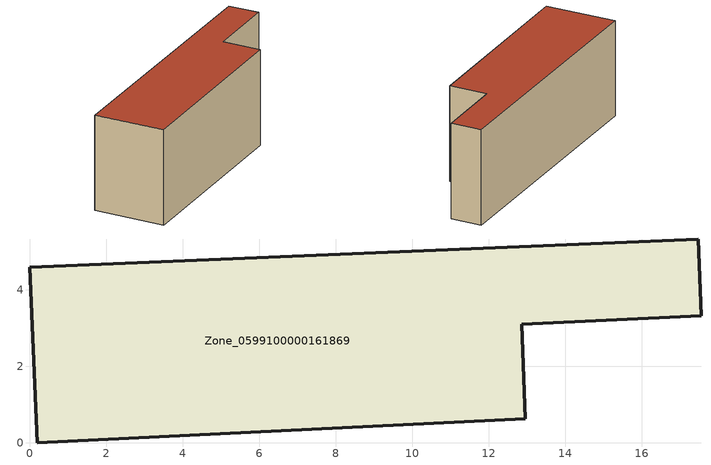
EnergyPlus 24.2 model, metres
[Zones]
Zone_0599100000161869
 floor ground (C_G): 0.21,0 0,4.59 17.47,5.33 17.54,3.32 12.86,3.11 12.95,0.63 z0
 wall outside (C_F): 17.54,3.32 17.47,5.33 0,4.59 0.21,0 12.95,0.63 12.86,3.11 17.54,3.32 z0:6.23
 roof outside (C_R): 12.95,0.63 12.86,3.11 17.54,3.32 17.47,5.33 0,4.59 0.21,0 z6.23
[BUILDING]
Pand.0599100000161869: North Axis=0; Terrain=City; Loads Convergence Tolerance Value=0.04; Temperature Convergence Tolerance Value=0.4; Solar Distribution=FullExterior; Maximum Number of Warmup Days=25; Minimum Number of Warmup Days=1
[Site:Location]
Rotterdam.The.Hague.AP_ZH_NLD Design_Conditions: Latitude=51.96; Longitude=4.45; Time Zone=1; Elevation=-4.5
[SITE:GROUNDTEMPERATURE:BUILDINGSURFACE]
18, 18, 18, 18, 18, 18, 18, 18, 18, 18, 18, 18
[MATERIAL] Thermal Absorptance=0.9; Solar Absorptance=0.7; Visible Absorptance=0.7
Name | Roughness | Thickness | Conductivity | Density | Specific Heat
G.TC.1946 | MediumSmooth | 0.15 | 1 | 540 | 1210
F.TC.1946 | Rough | 0.3 | 0.857143 | 1920 | 840
R.TC.1946 | MediumRough | 0.2 | 0.909091 | 1500 | 1000
[CONSTRUCTION]
C_G: G.TC.1946
C_F: F.TC.1946
C_R: R.TC.1946
[ZONE]
Zone_0599100000161869: Type=1; Multiplier=1; Ceiling Height=Autocalculate; Volume=Autocalculate; Floor Area=autocalculate; Part of Total Floor Area=Yes
[ZONEINFILTRATION:DESIGNFLOWRATE]
Infil_Zone_0599100000161869: Zone or ZoneList or Space or SpaceList=Zone_0599100000161869; Schedule=AlwaysOn; Design Flow Rate Calculation Method=Flow/Area; Flow Rate per Floor Area=0.003; Constant Term Coefficient=1; Temperature Term Coefficient=0; Velocity Term Coefficient=0; Velocity Squared Term Coefficient=0
[HVACTEMPLATE:ZONE:IDEALLOADSAIRSYSTEM]
Zone_0599100000161869: Maximum Heating Supply Air Temperature=50; Minimum Cooling Supply Air Temperature=13; Maximum Heating Supply Air Humidity Ratio=0.0156; Minimum Cooling Supply Air Humidity Ratio=0.0077; Heating Limit=NoLimit; Cooling Limit=NoLimit; Dehumidification Control Type=ConstantSensibleHeatRatio; Cooling Sensible Heat Ratio=0.7; Dehumidification Setpoint=60; Humidification Control Type=None; Humidification Setpoint=30; Outdoor Air Method=None; Outdoor Air Flow Rate per Person=0.00944; Outdoor Air Flow Rate per Zone Floor Area=0; Outdoor Air Flow Rate per Zone=0; Demand Controlled Ventilation Type=None; Outdoor Air Economizer Type=NoEconomizer; Heat Recovery Type=None; Sensible Heat Recovery Effectiveness=0.7; Latent Heat Recovery Effectiveness=0.65
[ZONECONTROL:THERMOSTAT]
ThermostatControl_Zone_0599100000161869: Zone or ZoneList=Zone_0599100000161869; Control Type Schedule=DualSetpointControlType; Control 1=Thermostat_Zone_0599100000161869; Temperature Difference Between Cutout And Setpoint=0
[THERMOSTATSETPOINT:DUALSETPOINT]
Thermostat_Zone_0599100000161869: Heating Setpoint Temperature Schedule=HeatingSetpoint_Zone_0599100000161869; Cooling Setpoint Temperature Schedule=CoolingSetpoint_Zone_0599100000161869
[SCHEDULE:COMPACT]
HeatingSetpoint_Zone_0599100000161869: Through: 12/31, For: AllDays, Until: 24:00, 21
CoolingSetpoint_Zone_0599100000161869: Through: 12/31, For: AllDays, Until: 24:00, 24
DualSetpointControlType: Through: 12/31, For: AllDays, Until: 24:00, 4
AlwaysOn: Through: 12/31, For: AllDays, Until: 24:00, 1
